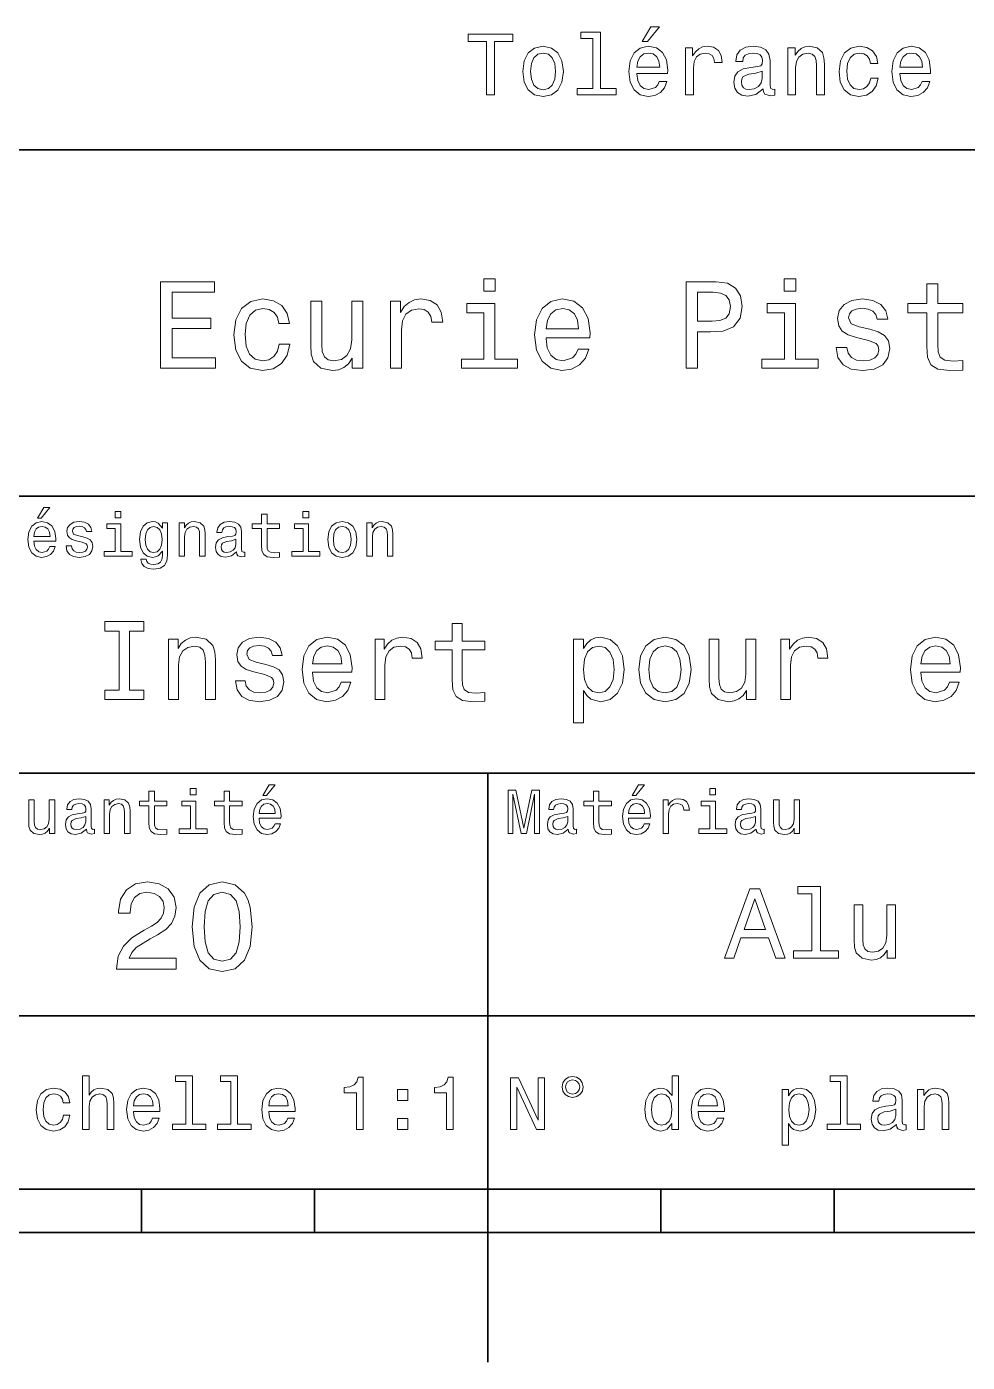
# Model space of a CAD drawing. Extents: x 0 to 210, y 0 to 297.
# Drawn here: x 78.4 to 132.7, y 0 to 77.1 of the extents above; entities that cross this region are included whole.
import ezdxf

# ---------------------------------------------------------------- set-up
doc = ezdxf.new("R2010")
doc.units = 0

msp = doc.modelspace()

# ---------------------------------------------------------------- linework, layer by layer
at = {"color": 7, "lineweight": 35}
for p, q in [((10, 70), (200, 70)), ((75, 50), (200, 50)), ((75, 34), (200, 34)), ((75, 20), (200, 20)), ((10, 10), (200, 10)), ((10, 10), (200, 10)), ((55, 7.5), (155, 7.5))]:
    msp.add_line(p, q, dxfattribs=at)
at = {"color": 7, "lineweight": 35, "ltscale": 0.35}
msp.add_line((105, 20), (105, 34), dxfattribs=at)
at = {"color": 7, "lineweight": 35, "ltscale": 0.25}
for q in [(105, 20), (105, 0)]:
    msp.add_line((105, 10), q, dxfattribs=at)
at = {"color": 7, "lineweight": 35, "ltscale": 0.0625}
for p, q in [((85, 10), (85, 7.5)), ((95, 10), (95, 7.5)), ((115, 10), (115, 7.5)), ((125, 10), (125, 7.5))]:
    msp.add_line(p, q, dxfattribs=at)
at = {"color": 7, "lineweight": 13}
for points in [[(113.925301, 76.242043), (114.222847, 76.242043), (114.923859, 77.099388), (114.429626, 77.099388)], [(104.933228, 73.165672), (105.397202, 73.165672), (105.397202, 76.242043), (106.456276, 76.242043), (106.456276, 76.665672), (103.869102, 76.665672), (103.869102, 76.242043), (104.933228, 76.242043)], [(111.075874, 76.413513), (111.075874, 73.538872), (110.163055, 73.538872), (110.163055, 73.165672), (112.42746, 73.165672), (112.42746, 73.538872), (111.519684, 73.538872), (111.519684, 76.786713), (110.379913, 76.786713), (110.379913, 76.413513)], [(107.026161, 74.517258), (107.106857, 73.901985), (107.338844, 73.44809), (107.707001, 73.165672), (108.201233, 73.069855), (108.69043, 73.165672), (109.058586, 73.443047), (109.290573, 73.896942), (109.376312, 74.517258), (109.290573, 75.13253), (109.058586, 75.591461), (108.69043, 75.868843), (108.201233, 75.969704), (107.707001, 75.868843), (107.338844, 75.586418), (107.106857, 75.13253)], [(107.480057, 74.522301), (107.525444, 74.976189), (107.666656, 75.304001), (107.8936, 75.50573), (108.201233, 75.576332), (108.50383, 75.50573), (108.730774, 75.309044), (108.871986, 74.976189), (108.922417, 74.522301), (108.871986, 74.06337), (108.730774, 73.730515), (108.50383, 73.528786), (108.201233, 73.463226), (107.8936, 73.528786), (107.666656, 73.730515), (107.525444, 74.06337)], [(113.617661, 74.391174), (115.392883, 74.391174), (115.397919, 74.597946), (115.31723, 75.177917), (115.095329, 75.611641), (114.742302, 75.873886), (114.273285, 75.969704), (113.814346, 75.868843), (113.461319, 75.586418), (113.234375, 75.127487), (113.153687, 74.522301), (113.229332, 73.901985), (113.456284, 73.44809), (113.80426, 73.165672), (114.258156, 73.069855), (114.651527, 73.135414), (114.974289, 73.306885), (115.211319, 73.579216), (115.347488, 73.942329), (114.90873, 73.942329), (114.817947, 73.740601), (114.686829, 73.589302), (114.313629, 73.468269), (114.026161, 73.523743), (113.809303, 73.700256), (113.668098, 73.987717), (113.617661, 74.376045)], [(113.617661, 74.764374), (113.673141, 75.112358), (113.809303, 75.36956), (114.016075, 75.525902), (114.288414, 75.581375), (114.555702, 75.525902), (114.762474, 75.36956), (114.888557, 75.112358), (114.933945, 74.764374)], [(116.431786, 73.165672), (116.875587, 73.165672), (116.875587, 74.713943), (116.920975, 75.087143), (117.057144, 75.354431), (117.279045, 75.515816), (117.576599, 75.571289), (117.7985, 75.535988), (117.964928, 75.435127), (118.065788, 75.263657), (118.101089, 75.03167), (118.549942, 75.03167), (118.489418, 75.44017), (118.322998, 75.732674), (118.045616, 75.909187), (117.667374, 75.969704), (117.410172, 75.929359), (117.188271, 75.828499), (116.991585, 75.657028), (116.835243, 75.425041), (116.835243, 75.873886), (116.431786, 75.873886)], [(120.910172, 73.5187), (120.910172, 73.503571), (120.935387, 73.3321), (121.011032, 73.21106), (121.328758, 73.115242), (121.575874, 73.155586), (121.575874, 73.498528), (121.469971, 73.483398), (121.328758, 73.548958), (121.303543, 73.750687), (121.303543, 75.152702), (121.243027, 75.510773), (121.066513, 75.762932), (120.758873, 75.91423), (120.325157, 75.969704), (119.901527, 75.909187), (119.588844, 75.737717), (119.392159, 75.470428), (119.326599, 75.117401), (119.326599, 75.087143), (119.725014, 75.087143), (119.760315, 75.298958), (119.871262, 75.450256), (120.052826, 75.541031), (120.310028, 75.576332), (120.557144, 75.551117), (120.733658, 75.475471), (120.839569, 75.344345), (120.87487, 75.162788), (120.854691, 74.950974), (120.774002, 74.84507), (120.572273, 74.794632), (120.194031, 74.754288), (119.760315, 74.663513), (119.452675, 74.502129), (119.271118, 74.249969), (119.215645, 73.87677), (119.266075, 73.543915), (119.422417, 73.296799), (119.674576, 73.140457), (120.02256, 73.084984), (120.491585, 73.190887)], [(122.337402, 73.165672), (122.781204, 73.165672), (122.781204, 74.729073), (122.826599, 75.087143), (122.972855, 75.349388), (123.199799, 75.510773), (123.502388, 75.571289), (123.744461, 75.520859), (123.89576, 75.384689), (123.971405, 75.157745), (123.996628, 74.855156), (123.996628, 73.165672), (124.44043, 73.165672), (124.44043, 74.94593), (124.420258, 75.304001), (124.329483, 75.601555), (124.031929, 75.873886), (123.567947, 75.969704), (123.310745, 75.934402), (123.093887, 75.838585), (122.907288, 75.6772), (122.761032, 75.460342), (122.761032, 75.873886), (122.337402, 75.873886)], [(127.098213, 74.976189), (127.536972, 74.976189), (127.446198, 75.379646), (127.22934, 75.697372), (126.891441, 75.894058), (126.452682, 75.969704), (125.968529, 75.868843), (125.600372, 75.586418), (125.368385, 75.127487), (125.287689, 74.512215), (125.363342, 73.901985), (125.590286, 73.44809), (125.948357, 73.165672), (126.437546, 73.069855), (126.871269, 73.1455), (127.209167, 73.357315), (127.441147, 73.69017), (127.542015, 74.133972), (127.118385, 74.133972), (127.04274, 73.851555), (126.901527, 73.639732), (126.699799, 73.508614), (126.452682, 73.468269), (126.145042, 73.533829), (125.923141, 73.735558), (125.786972, 74.06337), (125.741585, 74.527344), (125.786972, 74.981232), (125.928185, 75.309044), (126.155128, 75.510773), (126.452682, 75.581375), (126.714928, 75.535988), (126.911613, 75.419998), (127.04274, 75.228355)], [(128.797775, 74.391174), (130.572998, 74.391174), (130.578033, 74.597946), (130.497345, 75.177917), (130.275452, 75.611641), (129.922424, 75.873886), (129.4534, 75.969704), (128.994461, 75.868843), (128.641434, 75.586418), (128.41449, 75.127487), (128.333801, 74.522301), (128.409454, 73.901985), (128.636398, 73.44809), (128.984375, 73.165672), (129.438263, 73.069855), (129.831635, 73.135414), (130.154404, 73.306885), (130.391434, 73.579216), (130.527603, 73.942329), (130.088837, 73.942329), (129.998062, 73.740601), (129.866943, 73.589302), (129.493744, 73.468269), (129.206284, 73.523743), (128.989426, 73.700256), (128.848206, 73.987717), (128.797775, 74.376045)], [(128.797775, 74.764374), (128.853256, 75.112358), (128.989426, 75.36956), (129.196198, 75.525902), (129.468536, 75.581375), (129.735825, 75.525902), (129.942596, 75.36956), (130.068665, 75.112358), (130.114059, 74.764374)], [(120.859741, 74.1138), (120.799217, 73.851555), (120.637833, 73.649818), (120.39576, 73.5187), (120.098213, 73.473312), (119.90657, 73.498528), (119.770401, 73.579216), (119.684662, 73.720428), (119.659454, 73.917114), (119.679626, 74.093628), (119.760315, 74.219704), (120.083084, 74.360916), (120.491585, 74.421432), (120.859741, 74.542473)], [(105.439484, 62.554031), (104.769455, 62.554031), (104.769455, 61.833572), (105.439484, 61.833572)], [(122.788193, 62.554031), (122.118164, 62.554031), (122.118164, 61.833572), (122.788193, 61.833572)], [(86.109512, 57.381123), (89.279541, 57.381123), (89.279541, 57.986309), (86.772339, 57.986309), (86.772339, 59.679394), (89.005768, 59.679394), (89.005768, 60.277374), (86.772339, 60.277374), (86.772339, 61.775936), (89.221909, 61.775936), (89.221909, 62.381123), (86.109512, 62.381123)], [(116.46254, 57.381123), (117.125366, 57.381123), (117.125366, 59.492073), (117.860229, 59.492073), (118.60231, 59.528095), (119.193085, 59.780258), (119.574936, 60.270172), (119.70462, 60.940201), (119.603752, 61.559795), (119.315567, 62.013687), (118.840057, 62.287464), (118.19165, 62.381123), (116.46254, 62.381123)], [(118.011536, 61.76873), (118.44381, 61.725502), (118.760811, 61.588615), (118.948135, 61.336452), (119.01297, 60.940201), (118.940926, 60.522331), (118.746399, 60.270172), (118.414993, 60.140488), (117.961098, 60.104465), (117.125366, 60.104465), (117.125366, 61.76873)], [(130.353027, 60.579971), (130.353027, 58.64193), (130.396271, 58.015129), (130.597992, 57.582851), (131.00145, 57.330688), (131.685883, 57.244236), (132.435165, 57.280258), (132.435165, 57.827808), (131.887619, 57.78458), (131.390503, 57.842216), (131.123932, 58.022331), (131.008652, 58.324928), (130.987045, 58.75), (130.987045, 60.579971), (132.435165, 60.579971), (132.435165, 61.120316), (130.987045, 61.120316), (130.987045, 62.251438), (130.353027, 62.251438), (130.353027, 61.120316), (129.257935, 61.120316), (129.257935, 60.579971)], [(92.932281, 59.967579), (93.559082, 59.967579), (93.429398, 60.543945), (93.119598, 60.997837), (92.636894, 61.278816), (92.010094, 61.386887), (91.318451, 61.242794), (90.792511, 60.839336), (90.461098, 60.183716), (90.345825, 59.304752), (90.453896, 58.432995), (90.778107, 57.78458), (91.289627, 57.381123), (91.98848, 57.244236), (92.608078, 57.352303), (93.090782, 57.6549), (93.422195, 58.130402), (93.566284, 58.764408), (92.961098, 58.764408), (92.853027, 58.36095), (92.651299, 58.058357), (92.363121, 57.871037), (92.010094, 57.8134), (91.57061, 57.907059), (91.253609, 58.195244), (91.059082, 58.663544), (90.99424, 59.326366), (91.059082, 59.974781), (91.260811, 60.443081), (91.585022, 60.731266), (92.010094, 60.83213), (92.384735, 60.767288), (92.66571, 60.601585), (92.853027, 60.327808)], [(97.788193, 61.25), (97.154182, 61.25), (97.154182, 59.016571), (97.082138, 58.497837), (96.873207, 58.123196), (96.548996, 57.892651), (96.123924, 57.820602), (95.785309, 57.878242), (95.569168, 58.051151), (95.446693, 58.346542), (95.41787, 58.764408), (95.41787, 61.25), (94.783867, 61.25), (94.783867, 58.706772), (94.805481, 58.195244), (94.942368, 57.770172), (95.360237, 57.381123), (96.030266, 57.244236), (96.390495, 57.294666), (96.700294, 57.424351), (96.966866, 57.647694), (97.182999, 57.971901), (97.182999, 57.381123), (97.788193, 57.381123)], [(99.380409, 57.381123), (100.014412, 57.381123), (100.014412, 59.592937), (100.079254, 60.12608), (100.273781, 60.507923), (100.590782, 60.738472), (101.015854, 60.817722), (101.332855, 60.767288), (101.57061, 60.623199), (101.714706, 60.378242), (101.765137, 60.046829), (102.406342, 60.046829), (102.319893, 60.630402), (102.082138, 61.048271), (101.685883, 61.30043), (101.145538, 61.386887), (100.778107, 61.32925), (100.461098, 61.185158), (100.180122, 60.940201), (99.956779, 60.608788), (99.956779, 61.25), (99.380409, 61.25)], [(105.417877, 57.914265), (105.417877, 61.120316), (103.789627, 61.120316), (103.789627, 60.579971), (104.783867, 60.579971), (104.783867, 57.914265), (103.487038, 57.914265), (103.487038, 57.381123), (106.729111, 57.381123), (106.729111, 57.914265)], [(108.371765, 59.131844), (110.907784, 59.131844), (110.914993, 59.427231), (110.799713, 60.255764), (110.482712, 60.875359), (109.978394, 61.25), (109.308365, 61.386887), (108.65274, 61.242794), (108.148422, 60.839336), (107.824211, 60.183716), (107.708939, 59.319164), (107.817009, 58.432995), (108.141212, 57.78458), (108.638336, 57.381123), (109.286751, 57.244236), (109.848709, 57.337894), (110.309799, 57.582851), (110.648422, 57.971901), (110.842941, 58.490631), (110.216141, 58.490631), (110.086456, 58.20245), (109.899139, 57.986309), (109.365997, 57.8134), (108.955338, 57.892651), (108.645538, 58.14481), (108.44381, 58.555473), (108.371765, 59.110229)], [(122.766571, 57.914265), (122.766571, 61.120316), (121.138336, 61.120316), (121.138336, 60.579971), (122.132568, 60.579971), (122.132568, 57.914265), (120.835739, 57.914265), (120.835739, 57.381123), (124.07782, 57.381123), (124.07782, 57.914265)], [(127.060524, 59.636166), (126.448135, 59.780258), (125.994247, 59.945965), (125.842941, 60.28458), (125.886169, 60.522331), (126.037476, 60.695244), (126.282425, 60.803314), (126.635452, 60.846542), (126.974075, 60.803314), (127.240646, 60.67363), (127.413551, 60.479107), (127.485596, 60.219738), (128.105194, 60.219738), (128.105194, 60.23415), (127.997124, 60.70245), (127.701736, 61.069885), (127.240646, 61.30043), (126.635452, 61.386887), (126.023056, 61.30043), (125.57637, 61.062679), (125.295395, 60.709652), (125.208939, 60.262966), (125.273781, 59.830688), (125.47551, 59.528095), (125.806923, 59.311958), (126.289627, 59.16066), (126.995682, 58.987751), (127.427963, 58.807636), (127.543236, 58.663544), (127.586464, 58.447407), (127.521622, 58.180836), (127.348709, 57.979107), (127.067734, 57.849422), (126.693092, 57.806194), (126.296837, 57.849422), (126.008652, 58.000721), (125.814133, 58.245674), (125.734879, 58.584293), (125.122482, 58.584293), (125.223351, 58.007923), (125.518738, 57.590057), (125.987038, 57.337894), (126.635452, 57.244236), (127.312683, 57.337894), (127.809807, 57.590057), (128.112396, 57.993515), (128.220459, 58.519451), (128.14122, 58.973343), (127.917877, 59.283138), (127.550438, 59.484871)], [(108.371765, 59.664986), (108.451012, 60.162102), (108.645538, 60.529537), (108.940926, 60.75288), (109.329971, 60.83213), (109.711823, 60.75288), (110.00721, 60.529537), (110.187325, 60.162102), (110.252167, 59.664986)], [(79.004326, 48.728386), (79.216858, 48.728386), (79.717583, 49.340778), (79.364555, 49.340778)], [(83.824211, 49.117435), (83.489197, 49.117435), (83.489197, 48.757202), (83.824211, 48.757202)], [(91.943802, 48.130402), (91.943802, 47.161381), (91.965416, 46.84798), (92.066284, 46.631844), (92.268013, 46.505764), (92.610229, 46.462536), (92.984871, 46.480545), (92.984871, 46.754322), (92.71109, 46.732708), (92.46254, 46.761528), (92.329254, 46.851585), (92.271614, 47.00288), (92.260803, 47.215416), (92.260803, 48.130402), (92.984871, 48.130402), (92.984871, 48.400574), (92.260803, 48.400574), (92.260803, 48.966137), (91.943802, 48.966137), (91.943802, 48.400574), (91.396255, 48.400574), (91.396255, 48.130402)], [(94.667145, 49.117435), (94.33213, 49.117435), (94.33213, 48.757202), (94.667145, 48.757202)], [(78.784584, 47.406338), (80.052597, 47.406338), (80.056198, 47.554035), (79.998558, 47.9683), (79.840057, 48.278099), (79.587898, 48.465416), (79.252884, 48.533859), (78.925072, 48.461815), (78.672913, 48.260086), (78.510803, 47.932278), (78.453171, 47.5), (78.507202, 47.056915), (78.669312, 46.732708), (78.91787, 46.530979), (79.242073, 46.462536), (79.523056, 46.509365), (79.753601, 46.631844), (79.922913, 46.826366), (80.020172, 47.085735), (79.706772, 47.085735), (79.64193, 46.941643), (79.548271, 46.833572), (79.2817, 46.747116), (79.07637, 46.786743), (78.921471, 46.912823), (78.820602, 47.118156), (78.784584, 47.395531)], [(78.784584, 47.672909), (78.824211, 47.921471), (78.921471, 48.105186), (79.069168, 48.216858), (79.263687, 48.256485), (79.454613, 48.216858), (79.602303, 48.105186), (79.69236, 47.921471), (79.724785, 47.672909)], [(81.623199, 47.658501), (81.317001, 47.730545), (81.090057, 47.8134), (81.014412, 47.982708), (81.036026, 48.101585), (81.111671, 48.188038), (81.234146, 48.242073), (81.41066, 48.263687), (81.579971, 48.242073), (81.713257, 48.177231), (81.799713, 48.079971), (81.835732, 47.950287), (82.145531, 47.950287), (82.145531, 47.957493), (82.091499, 48.191643), (81.943802, 48.375359), (81.713257, 48.490635), (81.41066, 48.533859), (81.104469, 48.490635), (80.881126, 48.371758), (80.740631, 48.195244), (80.697403, 47.971901), (80.729828, 47.755764), (80.830688, 47.604465), (80.996399, 47.496399), (81.237755, 47.42075), (81.590775, 47.334293), (81.806915, 47.244236), (81.864555, 47.172188), (81.886169, 47.064121), (81.853745, 46.930836), (81.767288, 46.829971), (81.626801, 46.765129), (81.439484, 46.743515), (81.241356, 46.765129), (81.09726, 46.840778), (81, 46.963257), (80.960373, 47.132565), (80.654175, 47.132565), (80.704613, 46.844379), (80.852303, 46.635445), (81.086456, 46.509365), (81.41066, 46.462536), (81.749283, 46.509365), (81.997841, 46.635445), (82.149139, 46.837173), (82.203171, 47.100143), (82.163544, 47.327087), (82.051872, 47.481987), (81.868156, 47.582851)], [(83.8134, 46.79755), (83.8134, 48.400574), (82.999283, 48.400574), (82.999283, 48.130402), (83.496399, 48.130402), (83.496399, 46.79755), (82.847984, 46.79755), (82.847984, 46.530979), (84.469025, 46.530979), (84.469025, 46.79755)], [(86.51873, 46.617435), (86.51873, 48.465416), (86.216141, 48.465416), (86.216141, 48.152016), (85.967575, 48.4366), (85.816284, 48.508644), (85.646973, 48.533859), (85.340775, 48.461815), (85.103027, 48.260086), (84.948128, 47.935879), (84.894089, 47.5), (84.948128, 47.060516), (85.103027, 46.736309), (85.340775, 46.530979), (85.646973, 46.462536), (85.819885, 46.487751), (85.963974, 46.552593), (86.216141, 46.826366), (86.216141, 46.552593), (86.187317, 46.336456), (86.10807, 46.181557), (85.956772, 46.091499), (85.729828, 46.059078), (85.5317, 46.080692), (85.391212, 46.134727), (85.308357, 46.228386), (85.283142, 46.354465), (84.976944, 46.354465), (84.976944, 46.340057), (85.023773, 46.109509), (85.16787, 45.9366), (85.398415, 45.824928), (85.711815, 45.785301), (86.086456, 45.839336), (86.335014, 45.990635), (86.475502, 46.253601)], [(85.221901, 47.5), (85.254326, 47.820606), (85.351585, 48.058357), (85.502884, 48.198845), (85.704613, 48.249279), (85.917145, 48.198845), (86.075645, 48.058357), (86.172913, 47.820606), (86.208931, 47.5), (86.172913, 47.172188), (86.075645, 46.938038), (85.917145, 46.793949), (85.704613, 46.747116), (85.502884, 46.793949), (85.351585, 46.938038), (85.254326, 47.175793)], [(87.181557, 46.530979), (87.498558, 46.530979), (87.498558, 47.647694), (87.530983, 47.903458), (87.635445, 48.090778), (87.797546, 48.206051), (88.013687, 48.249279), (88.1866, 48.213257), (88.29467, 48.115993), (88.348701, 47.953888), (88.366714, 47.737751), (88.366714, 46.530979), (88.683716, 46.530979), (88.683716, 47.802593), (88.669312, 48.058357), (88.604469, 48.270893), (88.39193, 48.465416), (88.060516, 48.533859), (87.876801, 48.508644), (87.721901, 48.440201), (87.588615, 48.324928), (87.484146, 48.170029), (87.484146, 48.465416), (87.181557, 48.465416)], [(90.499283, 46.783142), (90.499283, 46.772335), (90.517288, 46.649857), (90.571327, 46.5634), (90.798271, 46.494957), (90.974785, 46.523773), (90.974785, 46.76873), (90.899132, 46.757923), (90.798271, 46.804756), (90.780258, 46.948845), (90.780258, 47.950287), (90.73703, 48.206051), (90.610947, 48.386166), (90.391212, 48.494236), (90.081413, 48.533859), (89.778816, 48.490635), (89.555473, 48.368156), (89.414986, 48.177231), (89.368156, 47.925072), (89.368156, 47.903458), (89.65274, 47.903458), (89.677956, 48.054756), (89.757202, 48.162823), (89.886887, 48.227665), (90.070602, 48.25288), (90.247116, 48.234871), (90.373199, 48.180836), (90.448845, 48.087173), (90.47406, 47.957493), (90.459656, 47.806194), (90.402016, 47.730545), (90.257927, 47.694523), (89.987755, 47.665707), (89.677956, 47.600864), (89.458214, 47.485592), (89.328529, 47.305473), (89.288902, 47.038906), (89.324928, 46.801151), (89.4366, 46.624638), (89.616714, 46.512966), (89.865273, 46.473343), (90.200287, 46.548992)], [(94.656342, 46.79755), (94.656342, 48.400574), (93.842216, 48.400574), (93.842216, 48.130402), (94.33934, 48.130402), (94.33934, 46.79755), (93.690918, 46.79755), (93.690918, 46.530979), (95.311958, 46.530979), (95.311958, 46.79755)], [(95.762253, 47.496399), (95.819885, 47.056915), (95.985596, 46.732708), (96.248558, 46.530979), (96.601585, 46.462536), (96.951012, 46.530979), (97.213974, 46.729107), (97.379684, 47.053314), (97.440926, 47.496399), (97.379684, 47.935879), (97.213974, 48.263687), (96.951012, 48.461815), (96.601585, 48.533859), (96.248558, 48.461815), (95.985596, 48.260086), (95.819885, 47.935879)], [(96.086456, 47.5), (96.118881, 47.824207), (96.219742, 48.058357), (96.381844, 48.20245), (96.601585, 48.25288), (96.817726, 48.20245), (96.979828, 48.061958), (97.080688, 47.824207), (97.116714, 47.5), (97.080688, 47.172188), (96.979828, 46.934437), (96.817726, 46.790344), (96.601585, 46.743515), (96.381844, 46.790344), (96.219742, 46.934437), (96.118881, 47.172188)], [(98.024498, 46.530979), (98.341499, 46.530979), (98.341499, 47.647694), (98.373917, 47.903458), (98.478386, 48.090778), (98.640488, 48.206051), (98.856628, 48.249279), (99.029541, 48.213257), (99.137611, 48.115993), (99.191643, 47.953888), (99.209656, 47.737751), (99.209656, 46.530979), (99.526657, 46.530979), (99.526657, 47.802593), (99.512253, 48.058357), (99.447411, 48.270893), (99.234871, 48.465416), (98.903458, 48.533859), (98.719742, 48.508644), (98.564842, 48.440201), (98.431557, 48.324928), (98.327087, 48.170029), (98.327087, 48.465416), (98.024498, 48.465416)], [(90.463257, 47.208214), (90.420029, 47.020893), (90.304756, 46.876801), (90.131844, 46.783142), (89.919312, 46.750721), (89.782417, 46.76873), (89.685158, 46.826366), (89.623917, 46.927231), (89.605911, 47.067722), (89.620316, 47.193802), (89.677956, 47.283859), (89.908501, 47.384727), (90.200287, 47.427952), (90.463257, 47.514408)], [(83.713959, 38.800308), (82.883987, 38.800308), (82.883987, 38.255638), (85.140472, 38.255638), (85.140472, 38.800308), (84.310501, 38.800308), (84.310501, 42.210968), (85.140472, 42.210968), (85.140472, 42.755638), (82.883987, 42.755638), (82.883987, 42.210968), (83.713959, 42.210968)], [(102.952431, 41.134602), (102.952431, 39.390366), (102.991341, 38.826244), (103.172897, 38.437195), (103.536011, 38.210251), (104.152, 38.132439), (104.826355, 38.16486), (104.826355, 38.657654), (104.333557, 38.618752), (103.886154, 38.670624), (103.64624, 38.832729), (103.542488, 39.105061), (103.523041, 39.487625), (103.523041, 41.134602), (104.826355, 41.134602), (104.826355, 41.620911), (103.523041, 41.620911), (103.523041, 42.638924), (102.952431, 42.638924), (102.952431, 41.620911), (101.966843, 41.620911), (101.966843, 41.134602)], [(86.573471, 38.255638), (87.144073, 38.255638), (87.144073, 40.265724), (87.202431, 40.726101), (87.390472, 41.063274), (87.682259, 41.270767), (88.071304, 41.348579), (88.382545, 41.283737), (88.577072, 41.108665), (88.674332, 40.816879), (88.706757, 40.42783), (88.706757, 38.255638), (89.277359, 38.255638), (89.277359, 40.544544), (89.251427, 41.004917), (89.134712, 41.387482), (88.752144, 41.737625), (88.155602, 41.860825), (87.824913, 41.815437), (87.546089, 41.692238), (87.306175, 41.484745), (87.118141, 41.205925), (87.118141, 41.737625), (86.573471, 41.737625)], [(92.182259, 40.285175), (91.631104, 40.41486), (91.222603, 40.563995), (91.086441, 40.868752), (91.125343, 41.082726), (91.261513, 41.238346), (91.481972, 41.335609), (91.799698, 41.374516), (92.104446, 41.335609), (92.34436, 41.218895), (92.499985, 41.043823), (92.564827, 40.810394), (93.122459, 40.810394), (93.122459, 40.82336), (93.0252, 41.244831), (92.759346, 41.575523), (92.34436, 41.783016), (91.799698, 41.860825), (91.248543, 41.783016), (90.846527, 41.569038), (90.593643, 41.251316), (90.515831, 40.849297), (90.574188, 40.460251), (90.755745, 40.187916), (91.054016, 39.993389), (91.488457, 39.857224), (92.123901, 39.701603), (92.512955, 39.539501), (92.616699, 39.409817), (92.655602, 39.215294), (92.597244, 38.97538), (92.441628, 38.793823), (92.188744, 38.677109), (91.85157, 38.638203), (91.494942, 38.677109), (91.235573, 38.813274), (91.060501, 39.033737), (90.989174, 39.33849), (90.438019, 39.33849), (90.528801, 38.819759), (90.794647, 38.44368), (91.216118, 38.216732), (91.799698, 38.132439), (92.409203, 38.216732), (92.856613, 38.44368), (93.128944, 38.806789), (93.226212, 39.280132), (93.154884, 39.688637), (92.953873, 39.967453), (92.623184, 40.14901)], [(94.879669, 39.831287), (97.162086, 39.831287), (97.168571, 40.097137), (97.064827, 40.842815), (96.779526, 41.400452), (96.32563, 41.737625), (95.722603, 41.860825), (95.132545, 41.731144), (94.678658, 41.368031), (94.386871, 40.777973), (94.283127, 39.999874), (94.380386, 39.202324), (94.672173, 38.618752), (95.119583, 38.255638), (95.703156, 38.132439), (96.208916, 38.216732), (96.623901, 38.437195), (96.928658, 38.787338), (97.103729, 39.254196), (96.539612, 39.254196), (96.422897, 38.994831), (96.254303, 38.800308), (95.774475, 38.644688), (95.404884, 38.716011), (95.12606, 38.942959), (94.944504, 39.312553), (94.879669, 39.811832)], [(98.497818, 38.255638), (99.068428, 38.255638), (99.068428, 40.246273), (99.126785, 40.726101), (99.301857, 41.069759), (99.587158, 41.277252), (99.969727, 41.348579), (100.255028, 41.303188), (100.469002, 41.173504), (100.598686, 40.953045), (100.644073, 40.654774), (101.221161, 40.654774), (101.143356, 41.179989), (100.929382, 41.556072), (100.572754, 41.783016), (100.086441, 41.860825), (99.755745, 41.808952), (99.470444, 41.679268), (99.21756, 41.458809), (99.016556, 41.160538), (99.016556, 41.737625), (98.497818, 41.737625)], [(110.532402, 41.199444), (110.532402, 41.737625), (109.9618, 41.737625), (109.9618, 36.906937), (110.532402, 36.906937), (110.532402, 38.787338), (110.733414, 38.482582), (110.960358, 38.281574), (111.53096, 38.132439), (112.07563, 38.255638), (112.503586, 38.625237), (112.782402, 39.208809), (112.886147, 39.999874), (112.782402, 40.784458), (112.503586, 41.368031), (112.07563, 41.731144), (111.53096, 41.860825), (111.219727, 41.821922), (110.953873, 41.698723), (110.726929, 41.49123)], [(113.729088, 39.993389), (113.832832, 39.202324), (114.131104, 38.618752), (114.604446, 38.255638), (115.239899, 38.132439), (115.868858, 38.255638), (116.342201, 38.612267), (116.640472, 39.195839), (116.750702, 39.993389), (116.640472, 40.784458), (116.342201, 41.374516), (115.868858, 41.731144), (115.239899, 41.860825), (114.604446, 41.731144), (114.131104, 41.368031), (113.832832, 40.784458)], [(120.485573, 41.737625), (119.914963, 41.737625), (119.914963, 39.727539), (119.850128, 39.260681), (119.662086, 38.923504), (119.3703, 38.716011), (118.987732, 38.651173), (118.682983, 38.703045), (118.488449, 38.858665), (118.37822, 39.124516), (118.352287, 39.500595), (118.352287, 41.737625), (117.781677, 41.737625), (117.781677, 39.448723), (117.801132, 38.988346), (117.924332, 38.605782), (118.300415, 38.255638), (118.903442, 38.132439), (119.227646, 38.17783), (119.50647, 38.294544), (119.746384, 38.495552), (119.940903, 38.787338), (119.940903, 38.255638), (120.485573, 38.255638)], [(121.918564, 38.255638), (122.489174, 38.255638), (122.489174, 40.246273), (122.547531, 40.726101), (122.722603, 41.069759), (123.007904, 41.277252), (123.390472, 41.348579), (123.675774, 41.303188), (123.889755, 41.173504), (124.019432, 40.953045), (124.064819, 40.654774), (124.641907, 40.654774), (124.564102, 41.179989), (124.350128, 41.556072), (123.9935, 41.783016), (123.507187, 41.860825), (123.176498, 41.808952), (122.89119, 41.679268), (122.638306, 41.458809), (122.437302, 41.160538), (122.437302, 41.737625), (121.918564, 41.737625)], [(130.010788, 39.831287), (132.293213, 39.831287), (132.299683, 40.097137), (132.195953, 40.842815), (131.910645, 41.400452), (131.456757, 41.737625), (130.853729, 41.860825), (130.263672, 41.731144), (129.809784, 41.368031), (129.51799, 40.777973), (129.414246, 39.999874), (129.511505, 39.202324), (129.803299, 38.618752), (130.250702, 38.255638), (130.834274, 38.132439), (131.340042, 38.216732), (131.75502, 38.437195), (132.059784, 38.787338), (132.234848, 39.254196), (131.670731, 39.254196), (131.554016, 38.994831), (131.385422, 38.800308), (130.905594, 38.644688), (130.536011, 38.716011), (130.257187, 38.942959), (130.075623, 39.312553), (130.010788, 39.811832)], [(94.879669, 40.311115), (94.950989, 40.758518), (95.12606, 41.089211), (95.391914, 41.290222), (95.742058, 41.361546), (96.085716, 41.290222), (96.35157, 41.089211), (96.513672, 40.758518), (96.572029, 40.311115)], [(111.433701, 38.644688), (111.051132, 38.728981), (110.772316, 38.988346), (110.597244, 39.409817), (110.538887, 39.999874), (110.597244, 40.583447), (110.772316, 41.004917), (111.051132, 41.257801), (111.433701, 41.348579), (111.783844, 41.257801), (112.06266, 40.998432), (112.237732, 40.576965), (112.302574, 39.999874), (112.237732, 39.416302), (112.06266, 38.988346), (111.783844, 38.728981)], [(114.31266, 39.999874), (114.371017, 40.583447), (114.552574, 41.004917), (114.84436, 41.264282), (115.239899, 41.355061), (115.628944, 41.264282), (115.920731, 41.011402), (116.102287, 40.583447), (116.16713, 39.999874), (116.102287, 39.409817), (115.920731, 38.981861), (115.628944, 38.722496), (115.239899, 38.638203), (114.84436, 38.722496), (114.552574, 38.981861), (114.371017, 39.409817)], [(130.010788, 40.311115), (130.082108, 40.758518), (130.257187, 41.089211), (130.523041, 41.290222), (130.873169, 41.361546), (131.216843, 41.290222), (131.482697, 41.089211), (131.644791, 40.758518), (131.703156, 40.311115)], [(92.015854, 32.728386), (92.228386, 32.728386), (92.729111, 33.340778), (92.376083, 33.340778)], [(113.341499, 32.728386), (113.554031, 32.728386), (114.054756, 33.340778), (113.701729, 33.340778)], [(79.998558, 32.465416), (79.681557, 32.465416), (79.681557, 31.348703), (79.645531, 31.089336), (79.541069, 30.902016), (79.37896, 30.786743), (79.166428, 30.750719), (78.997116, 30.779539), (78.889046, 30.865993), (78.827812, 31.013687), (78.8134, 31.222622), (78.8134, 32.465416), (78.496399, 32.465416), (78.496399, 31.193804), (78.507202, 30.93804), (78.575645, 30.725504), (78.784584, 30.530979), (79.119598, 30.462536), (79.299713, 30.487751), (79.454613, 30.552593), (79.587898, 30.664265), (79.695969, 30.826368), (79.695969, 30.530979), (79.998558, 30.530979)], [(81.824928, 30.78314), (81.824928, 30.772333), (81.842941, 30.649855), (81.896973, 30.5634), (82.123917, 30.494957), (82.30043, 30.523775), (82.30043, 30.768732), (82.224785, 30.757925), (82.123917, 30.804754), (82.105911, 30.948847), (82.105911, 31.950287), (82.062683, 32.206051), (81.9366, 32.386166), (81.716858, 32.494236), (81.407059, 32.533859), (81.104469, 32.490635), (80.881126, 32.368156), (80.740631, 32.177231), (80.693802, 31.925072), (80.693802, 31.903458), (80.978386, 31.903458), (81.003601, 32.054756), (81.082855, 32.162823), (81.21254, 32.227665), (81.396255, 32.25288), (81.572769, 32.234871), (81.698845, 32.180836), (81.774498, 32.087173), (81.799713, 31.957493), (81.785301, 31.806194), (81.727669, 31.730547), (81.583572, 31.694523), (81.3134, 31.665705), (81.003601, 31.600864), (80.783859, 31.48559), (80.654175, 31.305475), (80.614555, 31.038904), (80.650574, 30.801151), (80.762245, 30.62464), (80.94236, 30.512968), (81.190926, 30.473343), (81.52594, 30.54899)], [(82.844383, 30.530979), (83.161385, 30.530979), (83.161385, 31.647694), (83.193802, 31.903458), (83.298271, 32.090778), (83.460373, 32.206051), (83.676514, 32.249279), (83.849426, 32.213257), (83.957497, 32.115993), (84.011528, 31.95389), (84.029541, 31.737751), (84.029541, 30.530979), (84.346542, 30.530979), (84.346542, 31.802593), (84.33213, 32.058357), (84.267288, 32.270893), (84.054756, 32.465416), (83.723343, 32.533859), (83.539627, 32.508644), (83.384727, 32.440201), (83.251442, 32.324928), (83.146973, 32.170029), (83.146973, 32.465416), (82.844383, 32.465416)], [(85.438042, 32.130402), (85.438042, 31.161383), (85.459656, 30.847982), (85.560516, 30.631844), (85.762245, 30.505762), (86.104469, 30.462536), (86.479111, 30.480547), (86.479111, 30.754322), (86.20533, 30.732708), (85.956772, 30.761526), (85.823486, 30.851583), (85.765854, 31.002882), (85.755043, 31.215418), (85.755043, 32.130402), (86.479111, 32.130402), (86.479111, 32.400574), (85.755043, 32.400574), (85.755043, 32.966137), (85.438042, 32.966137), (85.438042, 32.400574), (84.890488, 32.400574), (84.890488, 32.130402)], [(88.150574, 30.79755), (88.150574, 32.400574), (87.336456, 32.400574), (87.336456, 32.130402), (87.833572, 32.130402), (87.833572, 30.79755), (87.185158, 30.79755), (87.185158, 30.530979), (88.806198, 30.530979), (88.806198, 30.79755)], [(88.161385, 33.117435), (87.82637, 33.117435), (87.82637, 32.757202), (88.161385, 32.757202)], [(89.775215, 32.130402), (89.775215, 31.161383), (89.796829, 30.847982), (89.897697, 30.631844), (90.099426, 30.505762), (90.441643, 30.462536), (90.816284, 30.480547), (90.816284, 30.754322), (90.542511, 30.732708), (90.293945, 30.761526), (90.16066, 30.851583), (90.103027, 31.002882), (90.092216, 31.215418), (90.092216, 32.130402), (90.816284, 32.130402), (90.816284, 32.400574), (90.092216, 32.400574), (90.092216, 32.966137), (89.775215, 32.966137), (89.775215, 32.400574), (89.227661, 32.400574), (89.227661, 32.130402)], [(91.796112, 31.40634), (93.064117, 31.40634), (93.067719, 31.554033), (93.010086, 31.9683), (92.851585, 32.278099), (92.599426, 32.465416), (92.264404, 32.533859), (91.9366, 32.461815), (91.684441, 32.260086), (91.522331, 31.932276), (91.464699, 31.5), (91.51873, 31.056915), (91.680832, 30.732708), (91.929398, 30.530979), (92.253601, 30.462536), (92.534584, 30.509365), (92.765129, 30.631844), (92.934433, 30.826368), (93.0317, 31.085733), (92.7183, 31.085733), (92.653458, 30.941643), (92.559799, 30.833572), (92.293228, 30.747118), (92.087898, 30.786743), (91.932999, 30.912823), (91.83213, 31.118155), (91.796112, 31.395533)], [(106.183716, 30.530979), (106.461098, 30.530979), (106.461098, 32.80043), (106.929398, 30.530979), (107.239197, 30.530979), (107.703888, 32.80043), (107.703888, 30.530979), (107.984871, 30.530979), (107.984871, 33.030979), (107.545387, 33.030979), (107.084297, 30.826368), (106.626801, 33.030979), (106.183716, 33.030979)], [(109.656342, 30.78314), (109.656342, 30.772333), (109.674355, 30.649855), (109.728386, 30.5634), (109.95533, 30.494957), (110.131844, 30.523775), (110.131844, 30.768732), (110.056198, 30.757925), (109.95533, 30.804754), (109.937317, 30.948847), (109.937317, 31.950287), (109.894089, 32.206051), (109.768013, 32.386166), (109.548271, 32.494236), (109.238472, 32.533859), (108.935883, 32.490635), (108.71254, 32.368156), (108.572044, 32.177231), (108.525215, 31.925072), (108.525215, 31.903458), (108.809799, 31.903458), (108.835014, 32.054756), (108.914268, 32.162823), (109.043945, 32.227665), (109.227669, 32.25288), (109.404175, 32.234871), (109.530258, 32.180836), (109.605911, 32.087173), (109.631126, 31.957493), (109.616714, 31.806194), (109.559074, 31.730547), (109.414986, 31.694523), (109.144814, 31.665705), (108.835014, 31.600864), (108.615273, 31.48559), (108.485588, 31.305475), (108.445969, 31.038904), (108.481987, 30.801151), (108.593658, 30.62464), (108.773773, 30.512968), (109.022331, 30.473343), (109.357346, 30.54899)], [(111.100861, 32.130402), (111.100861, 31.161383), (111.122482, 30.847982), (111.223343, 30.631844), (111.425072, 30.505762), (111.767288, 30.462536), (112.14193, 30.480547), (112.14193, 30.754322), (111.868156, 30.732708), (111.619598, 30.761526), (111.486313, 30.851583), (111.428673, 31.002882), (111.41787, 31.215418), (111.41787, 32.130402), (112.14193, 32.130402), (112.14193, 32.400574), (111.41787, 32.400574), (111.41787, 32.966137), (111.100861, 32.966137), (111.100861, 32.400574), (110.553314, 32.400574), (110.553314, 32.130402)], [(113.121758, 31.40634), (114.389771, 31.40634), (114.393372, 31.554033), (114.335739, 31.9683), (114.177231, 32.278099), (113.925072, 32.465416), (113.590057, 32.533859), (113.262245, 32.461815), (113.010086, 32.260086), (112.847984, 31.932276), (112.790344, 31.5), (112.844383, 31.056915), (113.006485, 30.732708), (113.255043, 30.530979), (113.579254, 30.462536), (113.860229, 30.509365), (114.090775, 30.631844), (114.260086, 30.826368), (114.357346, 31.085733), (114.043945, 31.085733), (113.979111, 30.941643), (113.885445, 30.833572), (113.618874, 30.747118), (113.413544, 30.786743), (113.258644, 30.912823), (113.157784, 31.118155), (113.121758, 31.395533)], [(115.131844, 30.530979), (115.448845, 30.530979), (115.448845, 31.636887), (115.48127, 31.903458), (115.578529, 32.094379), (115.73703, 32.209652), (115.94957, 32.249279), (116.10807, 32.224064), (116.226944, 32.152016), (116.298988, 32.029537), (116.324203, 31.863832), (116.644814, 31.863832), (116.601585, 32.155621), (116.482712, 32.364552), (116.284584, 32.490635), (116.014412, 32.533859), (115.830688, 32.505043), (115.672188, 32.432995), (115.5317, 32.310516), (115.420029, 32.144814), (115.420029, 32.465416), (115.131844, 32.465416)], [(118.150574, 30.79755), (118.150574, 32.400574), (117.336456, 32.400574), (117.336456, 32.130402), (117.833572, 32.130402), (117.833572, 30.79755), (117.185158, 30.79755), (117.185158, 30.530979), (118.806198, 30.530979), (118.806198, 30.79755)], [(118.161385, 33.117435), (117.82637, 33.117435), (117.82637, 32.757202), (118.161385, 32.757202)], [(120.499283, 30.78314), (120.499283, 30.772333), (120.517288, 30.649855), (120.571327, 30.5634), (120.798271, 30.494957), (120.974785, 30.523775), (120.974785, 30.768732), (120.899132, 30.757925), (120.798271, 30.804754), (120.780258, 30.948847), (120.780258, 31.950287), (120.73703, 32.206051), (120.610947, 32.386166), (120.391212, 32.494236), (120.081413, 32.533859), (119.778816, 32.490635), (119.555473, 32.368156), (119.414986, 32.177231), (119.368156, 31.925072), (119.368156, 31.903458), (119.65274, 31.903458), (119.677956, 32.054756), (119.757202, 32.162823), (119.886887, 32.227665), (120.070602, 32.25288), (120.247116, 32.234871), (120.373199, 32.180836), (120.448845, 32.087173), (120.47406, 31.957493), (120.459656, 31.806194), (120.402016, 31.730547), (120.257927, 31.694523), (119.987755, 31.665705), (119.677956, 31.600864), (119.458214, 31.48559), (119.328529, 31.305475), (119.288902, 31.038904), (119.324928, 30.801151), (119.4366, 30.62464), (119.616714, 30.512968), (119.865273, 30.473343), (120.200287, 30.54899)], [(123.010086, 32.465416), (122.693085, 32.465416), (122.693085, 31.348703), (122.657059, 31.089336), (122.552597, 30.902016), (122.390488, 30.786743), (122.177956, 30.750719), (122.008644, 30.779539), (121.900574, 30.865993), (121.83934, 31.013687), (121.824928, 31.222622), (121.824928, 32.465416), (121.507927, 32.465416), (121.507927, 31.193804), (121.51873, 30.93804), (121.587173, 30.725504), (121.796112, 30.530979), (122.131119, 30.462536), (122.311241, 30.487751), (122.466141, 30.552593), (122.599426, 30.664265), (122.707489, 30.826368), (122.707489, 30.530979), (123.010086, 30.530979)], [(91.796112, 31.672911), (91.835732, 31.921469), (91.932999, 32.105186), (92.080688, 32.216858), (92.275215, 32.256485), (92.466141, 32.216858), (92.613831, 32.105186), (92.703888, 31.921469), (92.736313, 31.672911)], [(113.121758, 31.672911), (113.161385, 31.921469), (113.258644, 32.105186), (113.406342, 32.216858), (113.600868, 32.256485), (113.791786, 32.216858), (113.939484, 32.105186), (114.029541, 31.921469), (114.061958, 31.672911)], [(81.788902, 31.208212), (81.745674, 31.020893), (81.630402, 30.876801), (81.457489, 30.78314), (81.244957, 30.750719), (81.10807, 30.768732), (81.010803, 30.826368), (80.94957, 30.927233), (80.931557, 31.067722), (80.945969, 31.193804), (81.003601, 31.283861), (81.234146, 31.384726), (81.52594, 31.427954), (81.788902, 31.514408)], [(109.620316, 31.208212), (109.577087, 31.020893), (109.461815, 30.876801), (109.288902, 30.78314), (109.07637, 30.750719), (108.939484, 30.768732), (108.842216, 30.826368), (108.780983, 30.927233), (108.76297, 31.067722), (108.777374, 31.193804), (108.835014, 31.283861), (109.065559, 31.384726), (109.357346, 31.427954), (109.620316, 31.514408)], [(120.463257, 31.208212), (120.420029, 31.020893), (120.304756, 30.876801), (120.131844, 30.78314), (119.919312, 30.750719), (119.782417, 30.768732), (119.685158, 30.826368), (119.623917, 30.927233), (119.605911, 31.067722), (119.620316, 31.193804), (119.677956, 31.283861), (119.908501, 31.384726), (120.200287, 31.427954), (120.463257, 31.514408)], [(83.573486, 22.700289), (87.010086, 22.700289), (87.010086, 23.319885), (84.293953, 23.319885), (84.445244, 23.658503), (84.704613, 23.939482), (85.504326, 24.45101), (85.929398, 24.667147), (86.4049, 24.976946), (86.743515, 25.337177), (86.938042, 25.762249), (87.010086, 26.244957), (86.887611, 26.850143), (86.548996, 27.325649), (86.030258, 27.628242), (85.360229, 27.736313), (84.668587, 27.613834), (84.142654, 27.275217), (83.804039, 26.734871), (83.688766, 26.021614), (83.688766, 25.92075), (84.344383, 25.92075), (84.344383, 25.978386), (84.409225, 26.4683), (84.603752, 26.828531), (84.913544, 27.059078), (85.324211, 27.138329), (85.742081, 27.066282), (86.051872, 26.886168), (86.253601, 26.605188), (86.325653, 26.252163), (86.275215, 25.92075), (86.138329, 25.639771), (85.907784, 25.394814), (85.590782, 25.178675), (85.16571, 24.948128), (84.459656, 24.501442), (83.96254, 24.025938), (83.667152, 23.449568), (83.573486, 22.721903)], [(87.932281, 25.142653), (88.040344, 24.011528), (88.378967, 23.204611), (88.919312, 22.714699), (89.668587, 22.556196), (90.410667, 22.714699), (90.951012, 23.204611), (91.282425, 24.011528), (91.397697, 25.142653), (91.282425, 26.266571), (91.145538, 26.713257), (90.951012, 27.080692), (90.410667, 27.570606), (89.668587, 27.736313), (88.919312, 27.570606), (88.378967, 27.073488), (88.040344, 26.266571)], [(88.623924, 25.142653), (88.681557, 26.01441), (88.861671, 26.641211), (89.185883, 27.008646), (89.668587, 27.138329), (90.144096, 27.008646), (90.4683, 26.641211), (90.648415, 26.01441), (90.706055, 25.142653), (90.648415, 24.263689), (90.4683, 23.636889), (90.144096, 23.269453), (89.668587, 23.146975), (89.185883, 23.269453), (88.861671, 23.636889), (88.681557, 24.263689)], [(118.674316, 23.322132), (119.204575, 23.322132), (119.62532, 24.497925), (121.221863, 24.497925), (121.642616, 23.322132), (122.184402, 23.322132), (120.720421, 27.327896), (120.13253, 27.327896)], [(123.711777, 27.033947), (123.711777, 23.748646), (122.668549, 23.748646), (122.668549, 23.322132), (125.256447, 23.322132), (125.256447, 23.748646), (124.218979, 23.748646), (124.218979, 27.460461), (122.916389, 27.460461), (122.916389, 27.033947)], [(119.809761, 24.987839), (120.426476, 26.751526), (121.04319, 24.987839)], [(128.559036, 26.417233), (128.051834, 26.417233), (128.051834, 24.630489), (127.994202, 24.215504), (127.827049, 23.915792), (127.567688, 23.731354), (127.227631, 23.673717), (126.956734, 23.719826), (126.783821, 23.858154), (126.685844, 24.094467), (126.662788, 24.428761), (126.662788, 26.417233), (126.155579, 26.417233), (126.155579, 24.38265), (126.172874, 23.973429), (126.282379, 23.633371), (126.616676, 23.322132), (127.152702, 23.212622), (127.440887, 23.252968), (127.688721, 23.356714), (127.901978, 23.535389), (128.07489, 23.794754), (128.07489, 23.322132), (128.559036, 23.322132)], [(81.610954, 13.428675), (81.991356, 13.428675), (81.991356, 14.768732), (82.030258, 15.075649), (82.155617, 15.300432), (82.350143, 15.438761), (82.609512, 15.490635), (82.817001, 15.447407), (82.946686, 15.330692), (83.011528, 15.136168), (83.033142, 14.876801), (83.033142, 13.428675), (83.413544, 13.428675), (83.413544, 14.954612), (83.396255, 15.261528), (83.318443, 15.516571), (83.0634, 15.75), (82.66571, 15.832133), (82.44957, 15.801874), (82.263687, 15.719741), (82.10807, 15.590058), (81.991356, 15.412825), (81.991356, 16.532421), (81.610954, 16.532421)], [(87.572044, 16.212536), (87.572044, 13.748559), (86.789627, 13.748559), (86.789627, 13.428675), (88.730545, 13.428675), (88.730545, 13.748559), (87.952454, 13.748559), (87.952454, 16.532421), (86.975502, 16.532421), (86.975502, 16.212536)], [(90.174355, 16.212536), (90.174355, 13.748559), (89.39193, 13.748559), (89.39193, 13.428675), (91.332855, 13.428675), (91.332855, 13.748559), (90.554756, 13.748559), (90.554756, 16.532421), (89.577812, 16.532421), (89.577812, 16.212536)], [(97.416428, 13.428675), (97.809799, 13.428675), (97.809799, 16.450289), (97.515854, 16.450289), (97.438042, 16.1866), (97.282417, 16.009367), (97.04467, 15.905621), (96.716141, 15.871038), (96.716141, 15.564121), (97.416428, 15.564121)], [(102.62104, 13.428675), (103.014412, 13.428675), (103.014412, 16.450289), (102.720459, 16.450289), (102.642654, 16.1866), (102.48703, 16.009367), (102.249283, 15.905621), (101.920746, 15.871038), (101.920746, 15.564121), (102.62104, 15.564121)], [(106.315559, 13.428675), (106.674355, 13.428675), (106.674355, 15.888329), (107.824211, 13.428675), (108.286743, 13.428675), (108.286743, 16.428675), (107.92363, 16.428675), (107.92363, 13.969021), (106.786743, 16.428675), (106.315559, 16.428675)], [(109.903458, 16.502163), (109.665703, 16.454611), (109.471184, 16.324928), (109.341499, 16.130404), (109.293945, 15.892652), (109.337173, 15.6549), (109.466858, 15.464698), (109.661385, 15.335014), (109.903458, 15.287464), (110.145531, 15.335014), (110.335739, 15.469021), (110.465416, 15.659223), (110.51297, 15.892652), (110.461098, 16.130404), (110.331413, 16.324928), (110.136887, 16.454611)], [(109.903458, 16.303314), (110.0634, 16.268732), (110.193085, 16.182278), (110.279541, 16.052593), (110.314117, 15.896975), (110.279541, 15.737032), (110.193085, 15.603026), (110.0634, 15.512248), (109.903458, 15.481989), (109.739197, 15.512248), (109.609512, 15.603026), (109.523056, 15.73271), (109.492798, 15.896975), (109.523056, 16.052593), (109.613831, 16.182278), (109.743515, 16.268732)], [(115.639771, 13.787464), (115.639771, 13.428675), (116.020172, 13.428675), (116.020172, 16.532421), (115.644096, 16.532421), (115.644096, 15.395534), (115.354469, 15.724064), (115.177231, 15.801874), (114.97406, 15.832133), (114.606628, 15.745678), (114.321327, 15.503603), (114.135445, 15.114553), (114.070602, 14.591499), (114.135445, 14.068444), (114.321327, 13.675073), (114.606628, 13.428675), (114.97406, 13.346542), (115.177231, 13.376801), (115.358788, 13.454611)], [(125.378967, 16.212536), (125.378967, 13.748559), (124.596542, 13.748559), (124.596542, 13.428675), (126.53746, 13.428675), (126.53746, 13.748559), (125.759369, 13.748559), (125.759369, 16.532421), (124.782425, 16.532421), (124.782425, 16.212536)], [(80.48703, 14.980548), (80.863113, 14.980548), (80.785301, 15.326369), (80.599426, 15.598703), (80.309799, 15.767292), (79.933716, 15.832133), (79.51873, 15.745678), (79.203171, 15.503603), (79.004326, 15.110231), (78.935158, 14.582853), (79, 14.059798), (79.194527, 13.67075), (79.501442, 13.428675), (79.920746, 13.346542), (80.292511, 13.411384), (80.58213, 13.592939), (80.780983, 13.878242), (80.867432, 14.258646), (80.504326, 14.258646), (80.439484, 14.016571), (80.318443, 13.835014), (80.145531, 13.722623), (79.933716, 13.688041), (79.670029, 13.744237), (79.479828, 13.917148), (79.363113, 14.198127), (79.324211, 14.595821), (79.363113, 14.984871), (79.484154, 15.26585), (79.678673, 15.438761), (79.933716, 15.49928), (80.158501, 15.460375), (80.327087, 15.360951), (80.439484, 15.196686)], [(84.546112, 14.479107), (86.067726, 14.479107), (86.072044, 14.656341), (86.002884, 15.153459), (85.812683, 15.525217), (85.510086, 15.75), (85.10807, 15.832133), (84.714699, 15.745678), (84.412102, 15.503603), (84.217583, 15.110231), (84.148415, 14.591499), (84.213257, 14.059798), (84.407784, 13.67075), (84.706055, 13.428675), (85.0951, 13.346542), (85.432281, 13.402739), (85.708939, 13.549712), (85.912102, 13.783141), (86.028816, 14.09438), (85.65274, 14.09438), (85.574928, 13.92147), (85.46254, 13.791787), (85.142654, 13.688041), (84.896255, 13.735591), (84.710373, 13.886888), (84.58934, 14.133286), (84.546112, 14.466139)], [(84.546112, 14.798992), (84.593658, 15.097262), (84.710373, 15.317724), (84.887611, 15.45173), (85.12104, 15.49928), (85.350143, 15.45173), (85.527374, 15.317724), (85.635445, 15.097262), (85.674355, 14.798992)], [(92.353027, 14.479107), (93.874641, 14.479107), (93.878967, 14.656341), (93.809799, 15.153459), (93.619598, 15.525217), (93.317001, 15.75), (92.914986, 15.832133), (92.521614, 15.745678), (92.219025, 15.503603), (92.024498, 15.110231), (91.95533, 14.591499), (92.020172, 14.059798), (92.214699, 13.67075), (92.51297, 13.428675), (92.902016, 13.346542), (93.239197, 13.402739), (93.515854, 13.549712), (93.719025, 13.783141), (93.835739, 14.09438), (93.459656, 14.09438), (93.381844, 13.92147), (93.269455, 13.791787), (92.94957, 13.688041), (92.703171, 13.735591), (92.517288, 13.886888), (92.396255, 14.133286), (92.353027, 14.466139)], [(92.353027, 14.798992), (92.400574, 15.097262), (92.517288, 15.317724), (92.694527, 15.45173), (92.927956, 15.49928), (93.157059, 15.45173), (93.334297, 15.317724), (93.442368, 15.097262), (93.48127, 14.798992)], [(99.798271, 15.105908), (100.394814, 15.105908), (100.394814, 15.75), (99.798271, 15.75)], [(115.03891, 15.490635), (115.289627, 15.430116), (115.479828, 15.261528), (115.592224, 14.980548), (115.635445, 14.591499), (115.592224, 14.198127), (115.479828, 13.917148), (115.289627, 13.744237), (115.03891, 13.688041), (114.801155, 13.744237), (114.619598, 13.917148), (114.498558, 14.20245), (114.459656, 14.591499), (114.498558, 14.976225), (114.619598, 15.257205), (114.801155, 15.430116)], [(117.148415, 14.479107), (118.670029, 14.479107), (118.674355, 14.656341), (118.605186, 15.153459), (118.414986, 15.525217), (118.112396, 15.75), (117.710373, 15.832133), (117.317001, 15.745678), (117.014412, 15.503603), (116.819885, 15.110231), (116.750717, 14.591499), (116.815559, 14.059798), (117.010086, 13.67075), (117.308357, 13.428675), (117.697403, 13.346542), (118.034584, 13.402739), (118.311241, 13.549712), (118.514412, 13.783141), (118.631126, 14.09438), (118.255043, 14.09438), (118.177231, 13.92147), (118.064842, 13.791787), (117.744957, 13.688041), (117.498558, 13.735591), (117.312683, 13.886888), (117.191643, 14.133286), (117.148415, 14.466139)], [(117.148415, 14.798992), (117.195969, 15.097262), (117.312683, 15.317724), (117.489914, 15.45173), (117.723343, 15.49928), (117.952454, 15.45173), (118.129684, 15.317724), (118.237755, 15.097262), (118.276657, 14.798992)], [(122.378967, 15.391211), (122.378967, 15.75), (121.998558, 15.75), (121.998558, 12.529539), (122.378967, 12.529539), (122.378967, 13.783141), (122.51297, 13.579971), (122.664268, 13.445966), (123.04467, 13.346542), (123.407784, 13.428675), (123.693085, 13.675073), (123.878967, 14.064121), (123.948128, 14.591499), (123.878967, 15.114553), (123.693085, 15.503603), (123.407784, 15.745678), (123.04467, 15.832133), (122.837173, 15.806196), (122.659943, 15.724064), (122.508644, 15.585735)], [(122.979828, 13.688041), (122.724785, 13.744237), (122.53891, 13.917148), (122.422195, 14.198127), (122.383286, 14.591499), (122.422195, 14.980548), (122.53891, 15.261528), (122.724785, 15.430116), (122.979828, 15.490635), (123.213257, 15.430116), (123.399139, 15.257205), (123.515854, 14.976225), (123.559082, 14.591499), (123.515854, 14.20245), (123.399139, 13.917148), (123.213257, 13.744237)], [(128.603745, 13.731268), (128.603745, 13.7183), (128.625366, 13.571326), (128.690201, 13.46758), (128.96254, 13.385448), (129.174347, 13.42003), (129.174347, 13.713977), (129.083572, 13.701009), (128.96254, 13.757205), (128.940918, 13.930116), (128.940918, 15.131845), (128.889053, 15.438761), (128.737747, 15.6549), (128.47406, 15.784582), (128.10231, 15.832133), (127.739197, 15.78026), (127.471184, 15.633286), (127.302597, 15.404179), (127.246399, 15.101585), (127.246399, 15.075649), (127.587898, 15.075649), (127.618156, 15.257205), (127.713257, 15.386889), (127.868881, 15.464698), (128.08934, 15.494957), (128.301147, 15.473343), (128.452454, 15.408502), (128.543228, 15.29611), (128.573486, 15.140491), (128.556198, 14.958934), (128.48703, 14.868156), (128.314117, 14.824928), (127.989914, 14.790346), (127.618156, 14.712537), (127.354469, 14.574208), (127.198853, 14.358069), (127.151299, 14.038185), (127.194527, 13.752882), (127.328529, 13.541066), (127.54467, 13.407061), (127.842941, 13.35951), (128.244965, 13.450289)], [(129.827087, 13.428675), (130.207489, 13.428675), (130.207489, 14.768732), (130.246399, 15.075649), (130.371765, 15.300432), (130.566284, 15.438761), (130.825653, 15.490635), (131.033142, 15.447407), (131.162827, 15.330692), (131.227661, 15.136168), (131.249283, 14.876801), (131.249283, 13.428675), (131.629684, 13.428675), (131.629684, 14.954612), (131.612396, 15.261528), (131.534576, 15.516571), (131.279541, 15.75), (130.881851, 15.832133), (130.661392, 15.801874), (130.47551, 15.719741), (130.315567, 15.581412), (130.190201, 15.395534), (130.190201, 15.75), (129.827087, 15.75)], [(99.798271, 13.428675), (100.394814, 13.428675), (100.394814, 14.072767), (99.798271, 14.072767)], [(128.560516, 14.241355), (128.508652, 14.016571), (128.370316, 13.84366), (128.162827, 13.731268), (127.907784, 13.692364), (127.743515, 13.713977), (127.626801, 13.783141), (127.553314, 13.904179), (127.5317, 14.072767), (127.548996, 14.224064), (127.618156, 14.332133), (127.894814, 14.453171), (128.244965, 14.505044), (128.560516, 14.60879)]]:
    msp.add_lwpolyline(points, close=True, dxfattribs=at)

doc.saveas('drawing.dxf')
